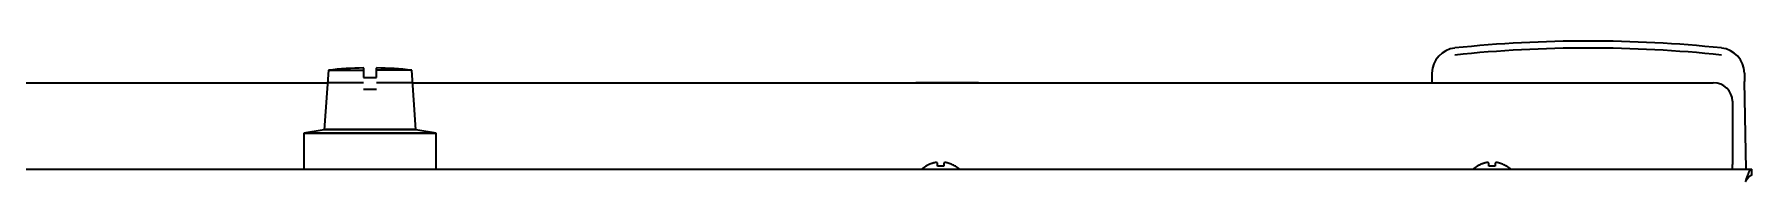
# Model space of a CAD drawing. Header units: inches. Extents: x 885 to 6823, y 710 to 5493.
# Drawn here: x 2997.4 to 3265.3, y 1789.2 to 1811.2 of the extents above; entities that cross this region are included whole.
import ezdxf

# ---------------------------------------------------------------- set-up
doc = ezdxf.new("R2010")
doc.units = ezdxf.units.IN
doc.layers.add('1', color=7, linetype='Continuous', true_color=0xffffff)

msp = doc.modelspace()

# ---------------------------------------------------------------- linework, layer by layer
at = {"layer": '1', "color": 7, "linetype": 'Continuous', "lineweight": 35}
for p, q in [((3043.28, 1806.66), (3042.63, 1797.37)), ((3043.28, 1806.66), (3048.78, 1806.66)), ((3048.78, 1806.66), (3048.78, 1805.5)), ((3048.78, 1805.5), (3050.78, 1805.5)), ((3056.28, 1806.66), (3050.78, 1806.66)), ((3050.78, 1805.5), (3050.78, 1806.66)), ((3056.93, 1797.37), (3056.28, 1806.66)), ((3215.42, 1806.21), (3215.39, 1804.87)), ((3264.14, 1806.21), (3264.17, 1804.87)), ((2622.28, 1804.7), (3043.14, 1804.7)), ((3048.78, 1804.69), (3043.28, 1804.69)), ((3048.78, 1803.67), (3050.78, 1803.67)), ((3056.28, 1804.69), (3050.78, 1804.69)), ((3056.42, 1804.7), (3259.28, 1804.7)), ((3134.89, 1804.71), (3139.78, 1804.71)), ((3134.89, 1804.71), (3134.89, 1804.7)), ((3139.78, 1804.71), (3144.67, 1804.71)), ((3139.78, 1804.7), (3139.78, 1804.71)), ((3144.67, 1804.7), (3144.67, 1804.71)), ((3215.39, 1804.87), (3215.39, 1804.7)), ((3264.41, 1791.21), (3264.17, 1804.87)), ((3262.28, 1801.8), (3262.28, 1791.95)), ((3042.63, 1797.37), (3039.45, 1796.81)), ((3056.93, 1797.37), (3042.63, 1797.37)), ((3056.79, 1797.39), (3042.77, 1797.39)), ((3060.11, 1796.81), (3056.93, 1797.37)), ((3039.45, 1796.81), (3060.11, 1796.81)), ((3039.45, 1796.81), (3039.45, 1791.21)), ((3060.11, 1796.81), (3039.45, 1796.81)), ((3039.45, 1796.81), (3039.45, 1791.21)), ((3060.11, 1791.21), (3060.11, 1796.81)), ((3060.11, 1791.21), (3060.11, 1796.81)), ((2616.28, 1791.21), (3265.28, 1791.21)), ((3136.48, 1791.65), (3136.48, 1791.69)), ((3141.08, 1791.69), (3141.08, 1791.65)), ((3222.48, 1791.65), (3222.48, 1791.69)), ((3227.08, 1791.69), (3227.08, 1791.65)), ((3262.28, 1791.21), (3262.28, 1791.95)), ((3265.28, 1791.21), (3265.28, 1790.21))]:
    msp.add_line(p, q, dxfattribs=at)
for centre, radius, start, end in [((3239.78, 1611.96), 199.25, 90, 95.987), ((3239.78, 1611.96), 199.25, 84.013, 90), ((3219.42, 1806.14), 4, 95.987, 179), ((3260.15, 1806.14), 4, 1, 84.013), ((3049.7, 1747.01), 60, 90.8702, 96.1375), ((3049.87, 1747.01), 60, 83.8625, 89.1297), ((3138.98, 1787.59), 4.8, 121.3727, 131.047), ((3138.58, 1787.59), 4.8, 48.953, 58.6273), ((3224.98, 1787.59), 4.8, 121.3727, 131.047), ((3224.58, 1787.59), 4.8, 48.953, 58.6273)]:
    msp.add_arc(centre, radius, start, end, dxfattribs=at)
for centre, major_axis, ratio, start_param, end_param in [((3239.78, 1612.38), (197.77, 0), 0.999848, 1.465422, 1.67617), ((3259.28, 1801.8), (-3, 0), 0.965926, 3.141593, 4.712389)]:
    msp.add_ellipse(centre, major_axis=major_axis, ratio=ratio, start_param=start_param, end_param=end_param, dxfattribs=at)
for points, knots in [([(3048.78, 1807), (3048.78, 1807), (3048.78, 1807), (3048.78, 1807), (3048.78, 1807), (3048.78, 1807), (3048.78, 1806.99), (3048.78, 1806.99), (3048.78, 1806.98), (3048.78, 1806.96), (3048.78, 1806.95), (3048.78, 1806.92), (3048.78, 1806.89), (3048.78, 1806.85), (3048.78, 1806.8), (3048.78, 1806.74), (3048.78, 1806.69), (3048.78, 1806.66)], [0, 0, 0, 0, 0.000656, 0.072038, 0.143419, 0.214801, 0.286183, 0.357564, 0.428946, 0.500328, 0.57171, 0.643091, 0.714473, 0.785855, 0.857237, 0.928618, 1, 1, 1, 1]), ([(3050.78, 1806.66), (3050.78, 1806.69), (3050.78, 1806.74), (3050.78, 1806.8), (3050.78, 1806.85), (3050.78, 1806.89), (3050.78, 1806.92), (3050.78, 1806.95), (3050.78, 1806.96), (3050.78, 1806.98), (3050.78, 1806.99), (3050.78, 1806.99), (3050.78, 1807), (3050.78, 1807), (3050.78, 1807), (3050.78, 1807), (3050.78, 1807)], [0, 0, 0, 0, 0.071475, 0.142951, 0.214426, 0.285902, 0.357377, 0.428853, 0.500328, 0.571804, 0.643279, 0.714755, 0.78623, 0.857706, 0.929181, 1, 1, 1, 1]), ([(3138.28, 1791.65), (3138.28, 1791.78), (3138.28, 1791.88), (3138.28, 1792.02), (3138.28, 1792.06), (3138.28, 1792.14), (3138.28, 1792.17), (3138.28, 1792.2)], [0, 0, 0, 0, 0.5, 0.5, 0.75, 0.75, 1, 1, 1, 1]), ([(3141.08, 1791.65), (3140.88, 1791.78), (3140.67, 1791.88), (3140.34, 1792.02), (3140.23, 1792.06), (3140.01, 1792.14), (3139.9, 1792.17), (3139.78, 1792.2)], [0, 0, 0, 0, 0.5, 0.5, 0.75, 0.75, 1, 1, 1, 1]), ([(3224.28, 1791.65), (3224.28, 1791.78), (3224.28, 1791.88), (3224.28, 1792.02), (3224.28, 1792.06), (3224.28, 1792.14), (3224.28, 1792.17), (3224.28, 1792.2)], [0, 0, 0, 0, 0.5, 0.5, 0.75, 0.75, 1, 1, 1, 1]), ([(3227.08, 1791.65), (3226.88, 1791.78), (3226.67, 1791.88), (3226.34, 1792.02), (3226.23, 1792.06), (3226.01, 1792.14), (3225.9, 1792.17), (3225.78, 1792.2)], [0, 0, 0, 0, 0.5, 0.5, 0.75, 0.75, 1, 1, 1, 1])]:
    msp.add_open_spline(points, degree=3, knots=knots, dxfattribs=at)
for points in [[(3137.78, 1792.2), (3137.73, 1792.19), (3137.62, 1792.16), (3137.46, 1792.11), (3137.3, 1792.05), (3137.14, 1791.99), (3136.99, 1791.93), (3136.83, 1791.85), (3136.67, 1791.76), (3136.54, 1791.69), (3136.48, 1791.65)], [(3138.28, 1792.2), (3138.25, 1792.21), (3138.2, 1792.21), (3138.13, 1792.22), (3138.06, 1792.22), (3137.99, 1792.22), (3137.92, 1792.22), (3137.85, 1792.21), (3137.8, 1792.21), (3137.78, 1792.2)], [(3139.78, 1792.2), (3139.76, 1792.21), (3139.71, 1792.21), (3139.64, 1792.22), (3139.57, 1792.22), (3139.49, 1792.22), (3139.42, 1792.22), (3139.35, 1792.21), (3139.3, 1792.21), (3139.28, 1792.2)], [(3139.28, 1792.2), (3139.28, 1792.19), (3139.28, 1792.16), (3139.28, 1792.11), (3139.28, 1792.05), (3139.28, 1791.99), (3139.28, 1791.93), (3139.28, 1791.85), (3139.28, 1791.76), (3139.28, 1791.69), (3139.28, 1791.65)], [(3223.78, 1792.2), (3223.73, 1792.19), (3223.62, 1792.16), (3223.46, 1792.11), (3223.3, 1792.05), (3223.14, 1791.99), (3222.99, 1791.93), (3222.83, 1791.85), (3222.67, 1791.76), (3222.54, 1791.69), (3222.48, 1791.65)], [(3224.28, 1792.2), (3224.25, 1792.21), (3224.2, 1792.21), (3224.13, 1792.22), (3224.06, 1792.22), (3223.99, 1792.22), (3223.92, 1792.22), (3223.85, 1792.21), (3223.8, 1792.21), (3223.78, 1792.2)], [(3225.78, 1792.2), (3225.76, 1792.21), (3225.71, 1792.21), (3225.64, 1792.22), (3225.57, 1792.22), (3225.49, 1792.22), (3225.42, 1792.22), (3225.35, 1792.21), (3225.3, 1792.21), (3225.28, 1792.2)], [(3225.28, 1792.2), (3225.28, 1792.19), (3225.28, 1792.16), (3225.28, 1792.11), (3225.28, 1792.05), (3225.28, 1791.99), (3225.28, 1791.93), (3225.28, 1791.85), (3225.28, 1791.76), (3225.28, 1791.69), (3225.28, 1791.65)], [(3139.28, 1791.65), (3139.11, 1791.67), (3138.78, 1791.7), (3138.45, 1791.67), (3138.28, 1791.65)], [(3225.28, 1791.65), (3225.11, 1791.67), (3224.78, 1791.7), (3224.45, 1791.67), (3224.28, 1791.65)], [(3265.28, 1791.21), (3265.26, 1791.21), (3265.21, 1791.2), (3265.15, 1791.17), (3265.08, 1791.11), (3265.01, 1791.04), (3264.95, 1790.94), (3264.88, 1790.83), (3264.81, 1790.7), (3264.75, 1790.55), (3264.68, 1790.39), (3264.61, 1790.21), (3264.55, 1790.02), (3264.48, 1789.83), (3264.41, 1789.62), (3264.35, 1789.42), (3264.3, 1789.28), (3264.28, 1789.21)], [(3265.28, 1790.21), (3265.26, 1790.21), (3265.21, 1790.2), (3265.15, 1790.19), (3265.08, 1790.16), (3265.01, 1790.12), (3264.95, 1790.08), (3264.88, 1790.02), (3264.81, 1789.95), (3264.75, 1789.88), (3264.68, 1789.8), (3264.61, 1789.71), (3264.55, 1789.61), (3264.48, 1789.52), (3264.41, 1789.42), (3264.35, 1789.31), (3264.3, 1789.24), (3264.28, 1789.21)]]:
    msp.add_open_spline(points, degree=3, dxfattribs=at)

doc.saveas('drawing.dxf')
